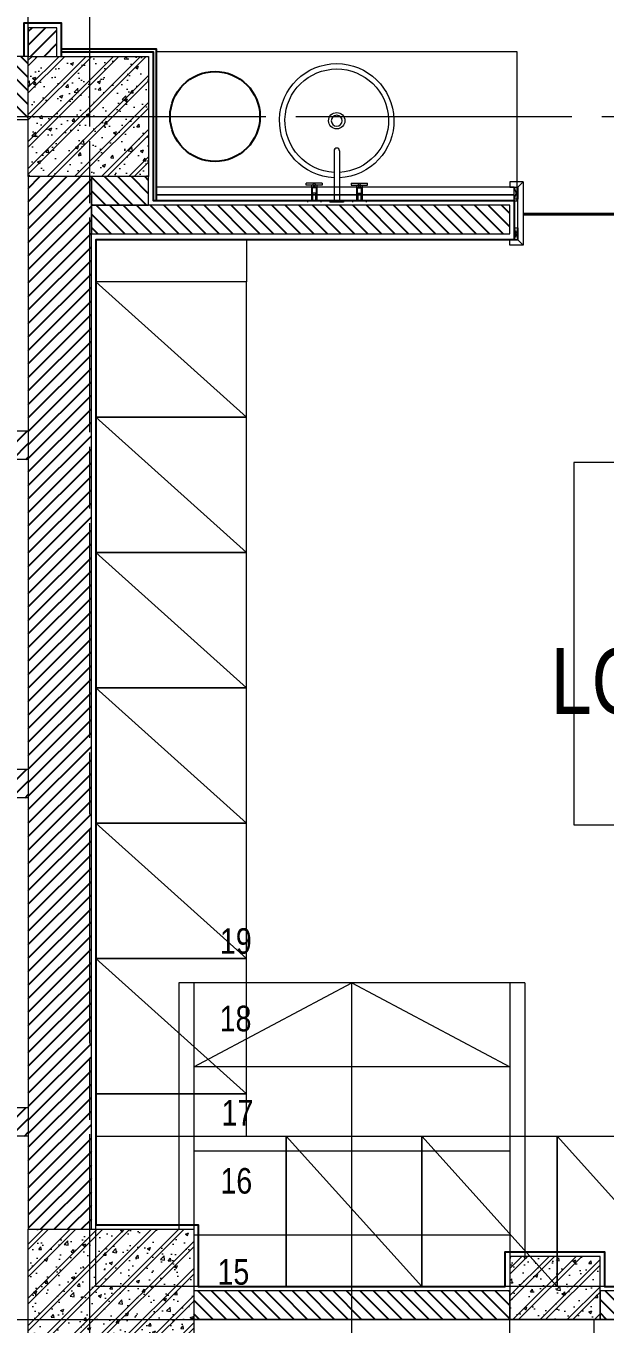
# Model space of a CAD drawing. Header units: millimetres. Extents: x -343543 to 400519, y -115663 to 104219.
# Drawn here: x -172946 to -171022, y 5985 to 10301 of the extents above; entities that cross this region are included whole.
import ezdxf
from ezdxf.xclip import XClip

# ---------------------------------------------------------------- set-up
doc = ezdxf.new("R2010")
doc.units = ezdxf.units.MM
doc.header["$XCLIPFRAME"] = 0
doc.linetypes.add('XREF MAT BANG TUONG XAY$0$CENTER', pattern=[50.800000000000004, 31.75, -6.35, 6.35, -6.35])
doc.linetypes.add('XREF MAT BANG TUONG XAY$0$HIDDEN', pattern=[0.375, 0.25, -0.125])
doc.layers.get('0').update_dxf_attribs({"color": 231, "lineweight": 0})
for name, color, linetype, lineweight in [('A-PATT', 252, 'Continuous', 9), ('A-SYMBOLS', 10, 'Continuous', 13), ('XREF MAT BANG TUONG XAY$0$$0$A-WALL-INT', 8, 'Continuous', 9), ('XREF MAT BANG TUONG XAY$0$$1$A-TEXT', 8, 'Continuous', 25), ('XREF MAT BANG TUONG XAY$0$01.Xref _MB T1$0$A-FURN', 8, 'Continuous', 5), ('XREF MAT BANG TUONG XAY$0$01.Xref _MB T1$0$A-LITE', 8, 'Continuous', 9), ('XREF MAT BANG TUONG XAY$0$01.Xref _MB T1$0$A-TEXT', 8, 'Continuous', 25), ('XREF MAT BANG TUONG XAY$0$A-GRID', 8, 'XREF MAT BANG TUONG XAY$0$CENTER', 15), ('XREF MAT BANG TUONG XAY$0$A-WALL-INT', 8, 'Continuous', 9), ('XREF MAT BANG TUONG XAY$0$xref_IKIGAI_Cot$0$A-FNSH', 8, 'Continuous', 9), ('XREF MAT BANG TUONG XAY$0$xref_IKIGAI_Cot$0$A-PATT', 8, 'Continuous', 5)]:
    doc.layers.add(name, color=color, linetype=linetype, lineweight=lineweight)
for name, color, linetype in [('XREF MAT BANG NOI THAT$0$A-FURN', 8, 'Continuous'), ('XREF MAT BANG TUONG XAY$0$A-FNSH', 8, 'Continuous'), ('XREF MAT BANG TUONG XAY$0$A-FURN', 8, 'Continuous'), ('XREF MAT BANG TUONG XAY$0$A-HIDD', 8, 'XREF MAT BANG TUONG XAY$0$HIDDEN'), ('XREF MAT BANG TUONG XAY$0$A-PATT', 8, 'Continuous')]:
    doc.layers.add(name, color=color, linetype=linetype)
doc.styles.add('XREF MAT BANG TUONG XAY$0$Arial', font='arial.ttf', dxfattribs={"width": 0.8})

# ---------------------------------------------------------------- blocks, each defined once
blk = doc.blocks.new('XREF MAT BANG TUONG XAY$0$00.xref_IKIGAI_Truc')
at = {"layer": 'XREF MAT BANG TUONG XAY$0$A-GRID', "color": 8, "ltscale": 20}
for points in [[(8600.000000000018, -4179.127106253174), (8600.000000000018, 22924.4354841252)], [(-2907.525181142613, 10000), (42750.0013740146, 10000)], [(-2907.525181142613, 6000), (42750.0013740146, 6000)]]:
    blk.add_lwpolyline(points, dxfattribs=at)
blk = doc.blocks.new('XREF MAT BANG TUONG XAY$0$01.Xref _MB T1$0$TB T1')
at = {"color": 8}
blk.add_line((-4215.000109585046, -0.000502444218909659), (-5265.000109585046, -0.000502444218909659), dxfattribs=at)
at = {"layer": 'XREF MAT BANG TUONG XAY$0$01.Xref _MB T1$0$A-FURN', "color": 8}
blk.add_line((-4214.990338640175, -0.001045847622663132), (-5264.990338640175, -0.001045847622663132), dxfattribs=at)
blk.add_lwpolyline([(-14.9903386402475, -1000.001097557795), (-14.9903386402475, -0.001097557795219473), (-4214.990338640248, -0.001097557795219473)], dxfattribs=at)
at = {"layer": 'XREF MAT BANG TUONG XAY$0$01.Xref _MB T1$0$A-LITE', "color": 8, "ltscale": 10}
for p, q in [((-4164.990333315891, 1119.999380477575), (-5314.990343964488, 1119.999380477575)), ((-5314.990343964488, 1119.999380477575), (-5314.990341905115, 299.9994544564997)), ((-5264.990343964488, 1119.998913193196), (-5264.990338514679, -1050.001110044983)), ((-4214.990338640175, 1119.998954152377), (-4214.990338640175, -0.001045847622663132)), ((-4164.990333315891, 1119.999380477575), (-4164.990335601291, 209.9993450806942)), ((-4214.990338640175, 839.9989541523773), (-5264.990343261208, 839.9989541523773)), ((-4214.990338640175, 559.9989541523773), (-5264.990338640175, 559.9989541523773)), ((-4214.990338640175, 279.9989541523773), (-5264.990338640175, 279.9989541523773))]:
    blk.add_line(p, q, dxfattribs=at)
at = {"layer": 'XREF MAT BANG TUONG XAY$0$01.Xref _MB T1$0$A-LITE', "color": 8, "ltscale": 10, "elevation": 1.738794449090321e-10}
blk.add_lwpolyline([(-5264.990343261208, 839.9989541523773), (-4739.990338640189, 1119.999380477575), (-4214.990338640175, 839.9989541523773)], dxfattribs=at)
at = {"layer": 'XREF MAT BANG TUONG XAY$0$01.Xref _MB T1$0$A-LITE', "color": 8, "ltscale": 10}
for points in [[(-2024.990338640248, -500.0010975577952), (-4739.990338640189, -500.0010975577952), (-4739.990338640189, 1119.999380477575)], [(-4214.990338640248, -1000.001097557795), (-4214.990338640248, -0.001097557795219473)], [(-3934.990338640248, -1000.001097557795), (-3934.990338640248, -0.001097557795219473)]]:
    blk.add_lwpolyline(points, dxfattribs=at)
blk = doc.blocks.new('*U220')
at = {"layer": 'XREF MAT BANG TUONG XAY$0$A-PATT'}
h = blk.add_hatch(dxfattribs=at)
h.set_pattern_fill('ANSI31', color=8, scale=10)
h.set_pattern_definition([(45, (38946.78964026456, -11293.56439682681), (-22.45064030267288, 22.45064030267288), [])])
h.paths.add_polyline_path([(-38.69831128977239, 47.5), (3461.301691022507, 47.5), (3461.301691022507, -162.5), (-38.69831128977239, -162.5)])
at = {"layer": 'XREF MAT BANG TUONG XAY$0$A-WALL-INT', "color": 8}
blk.add_lwpolyline([(-38.69831128977239, 47.5), (3461.301691022507, 47.5), (3461.301691022507, -162.5), (-38.69831128977239, -162.5)], close=True, dxfattribs=at)
blk = doc.blocks.new('*U225')
at = {"layer": 'XREF MAT BANG TUONG XAY$0$A-PATT'}
h = blk.add_hatch(dxfattribs=at)
h.set_pattern_fill('ANSI31', color=8, scale=10)
h.set_pattern_definition([(45, (36641.78909710246, -11178.56439682681), (-22.45064030267288, 22.45064030267288), [])])
h.paths.add_polyline_path([(-38.69831128977239, 47.5), (1156.301147860404, 47.5), (1156.301147860404, -47.5), (-38.69831128977239, -47.5)])
at = {"layer": 'XREF MAT BANG TUONG XAY$0$A-WALL-INT', "color": 8}
blk.add_lwpolyline([(-38.69831128977239, 47.5), (1156.301147860404, 47.5), (1156.301147860404, -47.5), (-38.69831128977239, -47.5)], close=True, dxfattribs=at)
blk = doc.blocks.new('*U226')
at = {"layer": 'XREF MAT BANG TUONG XAY$0$A-PATT'}
h = blk.add_hatch(dxfattribs=at)
h.set_pattern_fill('ANSI31', color=8, scale=10)
h.set_pattern_definition([(45, (36791.7896341414, -11293.56439682681), (-22.45064030267288, 22.45064030267288), [])])
h.paths.add_polyline_path([(-38.69831128977239, 47.5), (1306.301684899348, 47.5), (1306.301684899348, -162.5), (-38.69831128977239, -162.5)])
at = {"layer": 'XREF MAT BANG TUONG XAY$0$A-WALL-INT', "color": 8}
blk.add_lwpolyline([(-38.69831128977239, 47.5), (1306.301684899348, 47.5), (1306.301684899348, -162.5), (-38.69831128977239, -162.5)], close=True, dxfattribs=at)
blk = doc.blocks.new('XREF MAT BANG TUONG XAY$0$01.Xref _MB T1$0$Phong tam')
at = {"layer": 'XREF MAT BANG TUONG XAY$0$A-FURN', "color": 8, "xscale": -1}
blk.add_blockref('*U226', (-248.6983162059551, 7152.500000246217), dxfattribs=at)
at = {"layer": 'XREF MAT BANG TUONG XAY$0$A-FURN', "color": 8, "xscale": -1, "rotation": 270}
blk.add_blockref('*U220', (-47.5000026663547, 3338.698309209424), dxfattribs=at)
at = {"layer": 'XREF MAT BANG TUONG XAY$0$A-FURN', "color": 8, "rotation": 180}
for p in [(-248.6983156611459, 5907.500002342216), (-248.6983148936706, 4782.50000254318), (-248.6983147236097, 3657.500002569624)]:
    blk.add_blockref('*U225', p, dxfattribs=at)
blk = doc.blocks.new('XREF MAT BANG TUONG XAY$0$xref_IKIGAI_Cot')
at = {"layer": 'XREF MAT BANG TUONG XAY$0$xref_IKIGAI_Cot$0$A-PATT'}
h = blk.add_hatch(dxfattribs=at)
h.set_pattern_fill('BT-01', color=8, scale=15, pattern_type=2)
h.set_pattern_definition([(49.99999999999999, (180, 180.0000000000009), (107.589027390113, -9.412820247389266), [11.25, -123.75]), (355, (180, 180.0000000000009), (-20.81270004195, 112.8288200550018), [9, -99]), (100.4514, (188.9657520000001, 179.2155990000009), (86.77640725710323, 103.415931309143), [9.5610285, -105.1713168]), (46.18420000000001, (180, 210.0000000000009), (160.0861572938467, -24.82785214935271), [16.875, -185.625]), (96.6356, (193.3405117500001, 207.9310039500009), (140.1994058323055, 146.1176806350663), [14.3415432, -157.75695]), (351.1842, (180, 210.0000000000009), (140.1992917700441, 146.1177901387987), [13.5, -148.5]), (21, (195, 202.5000000000009), (89.53605781776925, -60.39283359980082), [11.25, -123.75]), (326.0000000000001, (195, 202.5000000000009), (36.49729978823726, 108.772506757028), [9, -99]), (71.4514, (202.46133495, 197.4672591000009), (126.0333942872235, 48.37957450649286), [9.5610285, -105.1713168]), (37.50000000000001, (180, 180.0000000000009), (1.8239782975936, 49.93407807469672), [0, -97.8, 0, -100.5, 0, -99.375]), (7.499999999999999, (180, 180.0000000000009), (39.46043061632229, 59.16175678235403), [0, -57.3, 0, -95.55, 0, -37.875]), (327.5, (146.5500000000002, 180.0000000000009), (80.07336542586135, -3.383230760156963), [0, -37.5, 0, -117, 0, -155.25]), (317.5, (131.5500000000002, 180.0000000000009), (87.47792540135794, 15.01574734984766), [0, -48.75, 0, -77.69999999999999, 0, -110.25]), (45, (180, 180.0000000000009), (-45.07805730064241, 45.07805730064241), []), (45, (180, 198.3750000000009), (-45.07805730064241, 45.07805730064241), [])])
h.paths.add_polyline_path([(8395.000009742682, 10200.00000017218), (8795.000009742682, 10200.00000017218), (8795.000009742682, 9800.000000172176), (8395.000009742682, 9800.000000172178)])
h = blk.add_hatch(dxfattribs=at)
h.set_pattern_fill('BT-01', color=8, scale=15, pattern_type=2)
h.set_pattern_definition([(49.99999999999999, (330, 180.0000000000013), (107.589027390113, -9.412820247389266), [11.25, -123.75]), (355, (330, 180.0000000000013), (-20.81270004195, 112.8288200550018), [9, -99]), (100.4514, (338.9657520000001, 179.2155990000012), (86.77640725710323, 103.415931309143), [9.5610285, -105.1713168]), (46.18420000000001, (330, 210.0000000000013), (160.0861572938467, -24.82785214935271), [16.875, -185.625]), (96.6356, (343.3405117500001, 207.9310039500012), (140.1994058323055, 146.1176806350663), [14.3415432, -157.75695]), (351.1842, (330, 210.0000000000013), (140.1992917700441, 146.1177901387987), [13.5, -148.5]), (21, (345, 202.5000000000013), (89.53605781776925, -60.39283359980082), [11.25, -123.75]), (326.0000000000001, (345, 202.5000000000013), (36.49729978823726, 108.772506757028), [9, -99]), (71.4514, (352.46133495, 197.4672591000013), (126.0333942872235, 48.37957450649286), [9.5610285, -105.1713168]), (37.50000000000001, (330, 180.0000000000013), (1.8239782975936, 49.93407807469672), [0, -97.8, 0, -100.5, 0, -99.375]), (7.499999999999999, (330, 180.0000000000013), (39.46043061632229, 59.16175678235403), [0, -57.3, 0, -95.55, 0, -37.875]), (327.5, (296.5500000000002, 180.0000000000013), (80.07336542586135, -3.383230760156963), [0, -37.5, 0, -117, 0, -155.25]), (317.5, (281.5500000000002, 180.0000000000013), (87.47792540135794, 15.01574734984766), [0, -48.75, 0, -77.69999999999999, 0, -110.25]), (45, (330, 180.0000000000013), (-45.07805730064241, 45.07805730064241), []), (45, (330, 198.3750000000013), (-45.07805730064241, 45.07805730064241), [])])
h.paths.add_polyline_path([(8394.99999848369, 6299.999997859901), (8944.99999848369, 6299.9999978599), (8944.99999848369, 5899.9999978599), (8394.99999848369, 5899.999997859901)])
h = blk.add_hatch(dxfattribs=at)
h.set_pattern_fill('BT-01', color=8, scale=15, pattern_type=2)
h.set_pattern_definition([(49.99999999999999, (10074.99999848369, 5989.999899235089), (107.589027390113, -9.412820247389266), [11.25, -123.75]), (355, (10074.99999848369, 5989.999899235089), (-20.81270004195, 112.8288200550018), [9, -99]), (100.4514, (10083.96575048369, 5989.215498235089), (86.77640725710323, 103.415931309143), [9.5610285, -105.1713168]), (46.18420000000001, (10074.99999848369, 6019.999899235089), (160.0861572938467, -24.82785214935271), [16.875, -185.625]), (96.6356, (10088.34051023369, 6017.930903185089), (140.1994058323055, 146.1176806350663), [14.3415432, -157.75695]), (351.1842, (10074.99999848369, 6019.999899235089), (140.1992917700441, 146.1177901387987), [13.5, -148.5]), (21, (10089.99999848369, 6012.499899235089), (89.53605781776925, -60.39283359980082), [11.25, -123.75]), (326.0000000000001, (10089.99999848369, 6012.499899235089), (36.49729978823726, 108.772506757028), [9, -99]), (71.4514, (10097.46133343369, 6007.467158335089), (126.0333942872235, 48.37957450649286), [9.5610285, -105.1713168]), (37.50000000000001, (10074.99999848369, 5989.999899235089), (1.8239782975936, 49.93407807469672), [0, -97.8, 0, -100.5, 0, -99.375]), (7.499999999999999, (10074.99999848369, 5989.999899235089), (39.46043061632229, 59.16175678235403), [0, -57.3, 0, -95.55, 0, -37.875]), (327.5, (10041.54999848369, 5989.999899235089), (80.07336542586135, -3.383230760156963), [0, -37.5, 0, -117, 0, -155.25]), (317.5, (10026.54999848369, 5989.999899235089), (87.47792540135794, 15.01574734984766), [0, -48.75, 0, -77.69999999999999, 0, -110.25]), (45, (10074.99999848369, 5989.999899235089), (-45.07805730064241, 45.07805730064241), []), (45, (10074.99999848369, 6008.374899235089), (-45.07805730064241, 45.07805730064241), [])])
h.paths.add_polyline_path([(9994.99999848369, 5999.999899235088), (10294.99999848369, 5999.999899235089), (10294.99999848369, 6209.999899235089), (9994.99999848369, 6209.999899235088)])
at = {"layer": 'XREF MAT BANG TUONG XAY$0$A-GRID', "color": 8, "ltscale": 20}
for points in [[(8600.000000000018, -4179.127106253174), (8600.000000000018, 22924.4354841252)], [(-2907.525181142613, 10000), (42750.0013740146, 10000)], [(-2907.525181142613, 6000), (42750.0013740146, 6000)]]:
    blk.add_lwpolyline(points, dxfattribs=at)
at = {"layer": 'XREF MAT BANG TUONG XAY$0$xref_IKIGAI_Cot$0$A-FNSH', "color": 8}
for points in [[(8395.000009742682, 10200.00000017218), (8795.000009742682, 10200.00000017218), (8795.000009742682, 9800.000000172176), (8395.000009742682, 9800.000000172178)], [(9994.99999848369, 5999.999899235088), (10294.99999848369, 5999.999899235089), (10294.99999848369, 6209.999899235089), (9994.99999848369, 6209.999899235088)]]:
    blk.add_lwpolyline(points, close=True, dxfattribs=at)
at = {"layer": 'XREF MAT BANG TUONG XAY$0$xref_IKIGAI_Cot$0$A-FNSH', "color": 8, "elevation": 2.819613635020082e-10}
blk.add_lwpolyline([(8394.99999848369, 6299.999997859901), (8944.99999848369, 6299.9999978599), (8944.99999848369, 5899.9999978599), (8394.99999848369, 5899.999997859901)], close=True, dxfattribs=at)
blk = doc.blocks.new('*U212')
at = {"layer": 'XREF MAT BANG TUONG XAY$0$A-PATT'}
h = blk.add_hatch(dxfattribs=at)
h.set_pattern_fill('ANSI31', color=8, scale=10)
h.set_pattern_definition([(45, (36496.78963795229, -11178.56439682681), (-22.45064030267288, 22.45064030267288), [])])
h.paths.add_polyline_path([(-38.69831128977239, 47.5), (1011.301688710228, 47.5), (1011.301688710228, -47.5), (-38.69831128977239, -47.5)])
at = {"layer": 'XREF MAT BANG TUONG XAY$0$A-WALL-INT', "color": 8}
blk.add_lwpolyline([(-38.69831128977239, 47.5), (1011.301688710228, 47.5), (1011.301688710228, -47.5), (-38.69831128977239, -47.5)], close=True, dxfattribs=at)
blk = doc.blocks.new('*U213')
at = {"layer": 'XREF MAT BANG TUONG XAY$0$A-PATT'}
h = blk.add_hatch(dxfattribs=at)
h.set_pattern_fill('ANSI31', color=8, scale=10)
h.set_pattern_definition([(45, (39151.79951596089, -11178.56439682681), (-22.45064030267288, 22.45064030267288), [])])
h.paths.add_polyline_path([(-38.69831128977239, 47.5), (3666.311566718832, 47.5), (3666.311566718832, -47.5), (-38.69831128977239, -47.5)])
at = {"layer": 'XREF MAT BANG TUONG XAY$0$A-WALL-INT', "color": 8}
blk.add_lwpolyline([(-38.69831128977239, 47.5), (3666.311566718832, 47.5), (3666.311566718832, -47.5), (-38.69831128977239, -47.5)], close=True, dxfattribs=at)
blk = doc.blocks.new('*U217')
at = {"layer": 'XREF MAT BANG TUONG XAY$0$A-PATT'}
h = blk.add_hatch(dxfattribs=at)
h.set_pattern_fill('ANSI31', color=8, scale=10)
h.set_pattern_definition([(45, (36836.78959657608, -11178.56439682681), (-22.45064030267288, 22.45064030267288), [])])
h.paths.add_polyline_path([(-38.69831128977239, 47.5), (1351.301647334029, 47.5), (1351.301647334029, -47.5), (-38.69831128977239, -47.5)])
at = {"layer": 'XREF MAT BANG TUONG XAY$0$A-WALL-INT', "color": 8}
blk.add_lwpolyline([(-38.69831128977239, 47.5), (1351.301647334029, 47.5), (1351.301647334029, -47.5), (-38.69831128977239, -47.5)], close=True, dxfattribs=at)
blk = doc.blocks.new('*U271')
at = {"layer": 'XREF MAT BANG TUONG XAY$0$A-PATT'}
h = blk.add_hatch(dxfattribs=at)
h.set_pattern_fill('ANSI31', color=8, scale=10)
h.set_pattern_definition([(45, (35636.7802623365, -11178.56439682681), (-22.45064030267288, 22.45064030267288), [])])
h.paths.add_polyline_path([(-38.69831128977239, 47.5), (151.2923130944419, 47.5), (151.2923130944419, -47.5), (-38.69831128977239, -47.5)])
at = {"layer": 'XREF MAT BANG TUONG XAY$0$A-WALL-INT', "color": 8}
blk.add_lwpolyline([(-38.69831128977239, 47.5), (151.2923130944419, 47.5), (151.2923130944419, -47.5), (-38.69831128977239, -47.5)], close=True, dxfattribs=at)
blk = doc.blocks.new('XREF MAT BANG TUONG XAY$0$01.Xref _MB T1$0$YLD.Studio-01-146')
at = {"color": 8}
for p, q in [((-56.70000002346205, 101.9999999552892), (-63.00000002606976, 101.9999999552892)), ((-63.00000002606976, 48.00000004469621), (-63.00000002606976, 101.9999999552892)), ((-56.70000002346205, 48.00000004469621), (-56.70000002346205, 101.9999999552892)), ((-5.400000002344314, 97.49999996273982), (-5.400000002286106, 52.50000003736204)), ((-5.400000002344314, 97.49999996273982), (7.275957614183426e-12, 97.49999996273982)), ((-63.00000002606976, 48.00000004469621), (-56.70000002346205, 48.00000004469621)), ((-56.70000002346205, 83.99999998520798), (-5.400000002344314, 83.99999998520798)), ((-56.70000002340385, 77.69999999552238), (-47.70000001973676, 77.69999999552238)), ((-56.70000002340385, 72.30000000446307), (-47.70000001973676, 72.30000000446307)), ((-56.70000002346205, 66.00000001489389), (-5.400000002286106, 66.0000000150103)), ((-47.70000001973676, 81.74999998881685), (-29.70000001228618, 81.74999998881685)), ((-47.70000001973676, 68.2500000111686), (-47.70000001973676, 81.74999998881685)), ((-47.70000001973676, 68.2500000111686), (-29.70000001228618, 68.2500000111686)), ((-29.70000001228618, 68.2500000111686), (-29.70000001228618, 81.74999998881685)), ((-29.70000001222797, 79.94999999179709), (-5.400000002344314, 79.94999999179709)), ((-29.70000001222797, 70.05000000818836), (-5.400000002344314, 70.05000000818836)), ((-5.400000002286106, 52.50000003736204), (-5.093170329928398e-11, 52.50000003736204)), ((-170.9999999963256, 8.86475136566878), (-5.400000002140587, 8.86475136566878)), ((-5.400000002227898, 22.36475134331704), (7.275957614183426e-12, 22.36475134331704)), ((-5.400000002227898, -22.36475134333159), (-5.400000002227898, 22.36475134331704)), ((7.275957614183426e-12, -22.36475134333159), (7.275957614183426e-12, 22.36475134331704)), ((-170.9999999963256, -9.135248604528897), (-5.400000002227898, -9.135248604528897)), ((-5.400000002227898, -22.36475134333159), (7.275957614183426e-12, -22.36475134333159)), ((-63.00000002606976, -48.00000004471076), (-56.70000002346205, -48.00000004471076)), ((-63.00000002606976, -48.00000004471076), (-63.00000002606976, -101.9999999553038)), ((-56.70000002346205, -48.00000004471076), (-56.70000002346205, -101.9999999553038)), ((-56.70000002346205, -66.00000001490844), (-5.400000002286106, -66.00000001490844)), ((-56.70000002340385, -72.30000000447762), (-47.70000001973676, -72.30000000447762)), ((-56.70000002340385, -77.69999999553693), (-47.70000001973676, -77.69999999553693)), ((-56.70000002346205, -83.99999998510611), (-5.400000002344314, -83.99999998510611)), ((-47.70000001973676, -68.25000001118315), (-47.70000001973676, -81.7499999888314)), ((-47.70000001973676, -68.25000001118315), (-29.70000001228618, -68.25000001118315)), ((-47.70000001973676, -81.7499999888314), (-29.70000001228618, -81.7499999888314)), ((-29.70000001228618, -68.25000001118315), (-29.70000001228618, -81.7499999888314)), ((-29.70000001222797, -70.05000000820291), (-5.400000002344314, -70.05000000820291)), ((-29.70000001222797, -79.94999999181164), (-5.400000002344314, -79.94999999181164)), ((-5.400000002286106, -52.50000003726018), (-5.093170329928398e-11, -52.50000003726018)), ((-5.400000002344314, -97.49999996275437), (-5.400000002286106, -52.50000003726018)), ((-56.70000002346205, -101.9999999553038), (-63.00000002606976, -101.9999999553038)), ((-5.400000002344314, -97.49999996275437), (7.275957614183426e-12, -97.49999996275437))]:
    blk.add_line(p, q, dxfattribs=at)
blk.add_circle((-271.0000032854041, -1.236912794411182e-10), 17.99999997522186, dxfattribs=at)
for radius, start, end in [(190, 2.674196286019254, 357.244141776467), (172, 2.954290522762595, 356.9554791726275)]:
    blk.add_arc((-271.0000032854041, -1.236912794411182e-10), radius, start, end, dxfattribs=at)
at = {"color": 8, "extrusion": (0, 0, -0.9999999999999998)}
for centre in [(-59.8500000247659, 74.99999999999272), (-59.8500000247659, -75.00000000000728)]:
    blk.add_ellipse(centre, major_axis=(-2.227386359396364, 2.227386359396364), ratio=0.9999999999995305, start_param=3.926990816987476, end_param=10.21017612416706, dxfattribs=at)
at = {"color": 8, "extrusion": (0, 0, -0.9999999999999999)}
blk.add_ellipse((-271.0000032854041, -1.236912794411182e-10), major_axis=(-26.99999405502349, 0.01793410702099663), ratio=0.9999999979303924, start_param=4.711724754151533, end_param=10.99491006133112, dxfattribs=at)
at = {"color": 8, "extrusion": (0, 0, -1)}
blk.add_ellipse((-170.9999999962674, -0.1352486194300582), major_axis=(-8.999989287765436, 0.01388838231808469), ratio=0.9999999979303846, start_param=4.710845826185166, end_param=7.852438479774959, dxfattribs=at)
blk = doc.blocks.new('*U285')
at = {"layer": 'XREF MAT BANG TUONG XAY$0$A-PATT'}
h = blk.add_hatch(dxfattribs=at)
h.set_pattern_fill('ANSI31', color=8, scale=10)
h.set_pattern_definition([(45, (35541.78963795229, -11178.56439682681), (-22.45064030267288, 22.45064030267288), [])])
h.paths.add_polyline_path([(-38.69831128977239, 47.5), (56.30168871022761, 47.5), (56.30168871022761, -47.5), (-38.69831128977239, -47.5)])
at = {"layer": 'XREF MAT BANG TUONG XAY$0$A-WALL-INT', "color": 8}
blk.add_lwpolyline([(-38.69831128977239, 47.5), (56.30168871022761, 47.5), (56.30168871022761, -47.5), (-38.69831128977239, -47.5)], close=True, dxfattribs=at)
blk = doc.blocks.new('XREF MAT BANG NOI THAT$0$01.Xref _MB T1$0$BLK')
at = {"color": 8}
blk.add_lwpolyline([(324597.2002474809, 139513.5956382755), (325047.2002474809, 139513.5956382755), (325047.2002474809, 139013.5956382755), (324597.2002474809, 139013.5956382755)], close=True, dxfattribs=at)
blk.add_lwpolyline([(324597.2002474809, 139513.5956382755), (325047.2002474809, 139013.5956382755)], dxfattribs=at)
blk = doc.blocks.new('XREF MAT BANG NOI THAT')
at = {"color": 8}
for points in [[(9119.981696497649, 9450.00027221578), (8619.981696497649, 9450.00027221578), (8619.981696551105, 9590.000000196218), (9119.981696551105, 9590.000000196218)], [(9119.981696497649, 6750.000816254906), (8619.981696497649, 6750.000816254906), (8619.981696551105, 6610.001088274468), (9119.981696551105, 6610.001088274468)], [(8620.000623434156, 6610.000544391243), (9252.491159429112, 6610.000544329305), (9252.491159429112, 6110.000544205468), (8620.000623434156, 6110.000544267406)]]:
    blk.add_lwpolyline(points, close=True, dxfattribs=at)
at = {"color": 8, "elevation": 1.409806817510041e-10}
blk.add_lwpolyline([(10207.4958129614, 7644.998213455516), (11007.4958129614, 7644.998213455516), (11007.4958129614, 8849.999082208204), (10207.4958129614, 8849.999082208204)], close=True, dxfattribs=at)
at = {"layer": 'XREF MAT BANG NOI THAT$0$A-FURN', "color": 8}
blk.add_circle((9015.618779864453, 9999.999989249009), 149.2697163067569, dxfattribs=at)
at = {"color": 8, "xscale": -1.000000000000001, "rotation": 90}
for p in [(148133.5773347197, 334047.2007917162), (148133.5773347197, 333597.2007917162), (148133.5773347197, 333147.2007917162), (148133.5773347197, 332697.2007917162), (148133.5773347197, 332247.2007917162), (148133.5773347197, 331797.2007917162)]:
    blk.add_blockref('XREF MAT BANG NOI THAT$0$01.Xref _MB T1$0$BLK', p, dxfattribs=at)
at = {"color": 8}
for p in [(-315344.7090880517, -132903.5950940081), (-314894.7090880517, -132903.5950940081), (-314444.7090880517, -132903.5950940081)]:
    blk.add_blockref('XREF MAT BANG NOI THAT$0$01.Xref _MB T1$0$BLK', p, dxfattribs=at)
blk = doc.blocks.new('01.Xref _MB T1')
at = {"layer": 'XREF MAT BANG TUONG XAY$0$$0$A-WALL-INT', "color": 8}
for points in [[(8819.990749138415, 9739.999917874386), (10010.00009062903, 9739.999917874386), (10010.00009062903, 9764.999917874386), (8819.990749138415, 9764.999917874386)], [(9995.000114338764, 9782.999917874386), (9995.000114338764, 9764.999917874386), (10022.00011433876, 9764.999917874386), (10040.00011433876, 9782.999917874386)], [(10010.00011433876, 9764.999917867528), (10022.00011433876, 9764.999917867528), (10022.00011433876, 9724.999917867528), (10010.00011433876, 9724.999917867528)], [(10022.00011433876, 9764.999917874387), (10040.00011433876, 9782.999917874386), (10040.00011433876, 9572.000001191698), (10022.00011433876, 9590.000001191698)], [(8819.990749138415, 9719.999849001877), (10010.00009062903, 9719.999849001877), (10010.00009062903, 9739.999849001877), (8819.990749138415, 9739.999849001877)], [(10010.00011433876, 9630.000001191698), (10022.00011433876, 9630.000001191698), (10022.00011433876, 9590.000001191698), (10010.00011433876, 9590.000001191698)], [(9995.000114338764, 9572.000001191698), (9995.000114338764, 9590.000001191698), (10022.00011433876, 9590.000001191698), (10040.00011433876, 9572.000001191698)]]:
    blk.add_lwpolyline(points, close=True, dxfattribs=at)
for points in [[(10010.00011433876, 9764.999917867528), (10022.00011433876, 9724.999917867528)], [(10022.0001143319, 9764.999917867528), (10010.00011434791, 9724.999917867528)], [(10010.00011433876, 9630.000001191698), (10022.00011433876, 9590.000001191698)], [(10022.0001143319, 9630.000001191698), (10010.00011434791, 9590.000001191698)]]:
    blk.add_lwpolyline(points, dxfattribs=at)
at = {"layer": 'XREF MAT BANG TUONG XAY$0$01.Xref _MB T1$0$A-FURN', "color": 8}
blk.add_lwpolyline([(8819.990749138415, 9719.999849001946), (10020.00014128576, 9719.999849001808), (10020.00019771517, 10214.99984837467), (8819.990805567832, 10214.99984837481)], close=True, dxfattribs=at)
at = {"layer": 'XREF MAT BANG TUONG XAY$0$A-HIDD', "color": 8, "ltscale": 200, "const_width": 10}
blk.add_lwpolyline([(10040.00011433876, 9674.999959533041), (11355.00008479025, 9674.999959533041)], dxfattribs=at)
at = {"color": 8}
for name, p in [('XREF MAT BANG TUONG XAY$0$00.xref_IKIGAI_Truc', (0.000109863918623887, 0)), ('XREF MAT BANG TUONG XAY$0$01.Xref _MB T1$0$TB T1', (14209.99083489593, 6000.000543403401))]:
    blk.add_blockref(name, p, dxfattribs=at)
at = {"layer": 'XREF MAT BANG TUONG XAY$0$01.Xref _MB T1$0$A-FURN', "color": 8, "xscale": -1, "rotation": 90}
blk.add_blockref('XREF MAT BANG TUONG XAY$0$01.Xref _MB T1$0$YLD.Studio-01-146', (9419.99038904233, 9714.999849001737), dxfattribs=at)
at = {"layer": 'XREF MAT BANG TUONG XAY$0$A-FURN', "color": 8, "xscale": -1, "rotation": 180}
for name, p in [('*U212', (8983.689036610533, 6047.500544123041)), ('*U213', (10333.6792681771, 6047.500544123041))]:
    blk.add_blockref(name, p, dxfattribs=at)
at = {"layer": 'XREF MAT BANG TUONG XAY$0$$1$A-TEXT', "color": 8, "style": 'XREF MAT BANG TUONG XAY$0$Arial', "width": 0.8}
for s, height, p in [('LOCKER', 220, (10130.78949204009, 8012.902148456618)), ('19', 85, (9031.885263546057, 7216.109098477842)), ('18', 85, (9031.042797848164, 6958.31888471319)), ('17', 85, (9037.49729056445, 6644.894076496847)), ('16', 85, (9033.567118217008, 6418.733943846266)), ('15', 85, (9023.771543640527, 6115.806578846037))]:
    blk.add_text(s, height=height, dxfattribs=at).set_placement(p)
at = {"layer": 'XREF MAT BANG TUONG XAY$0$01.Xref _MB T1$0$A-TEXT', "color": 8}
blk.add_blockref('XREF MAT BANG TUONG XAY$0$01.Xref _MB T1$0$Phong tam', (8605.000114851944, 2999.999989189255), dxfattribs=at)
at = {"color": 8}
blk.add_line((8394.9824448756, 10199.99998962333), (8394.9824448756, 11399.99994924947), dxfattribs=at)
at = {"layer": 'XREF MAT BANG TUONG XAY$0$A-FNSH', "color": 8}
for points in [[(8504.999998764699, 10199.99998942119), (8504.999998764699, 10309.99998942119), (8380.002770175328, 10309.99998942119), (8379.98244513167, 10200.00276110213)], [(8504.999998764702, 10224.99998935553), (8819.990745831783, 10224.9999894245), (8819.990749747863, 9720.39991207875)], [(8504.999998764702, 10214.99998935553), (8809.990745896619, 10214.99998942231), (8809.990749138415, 9720.399913147807), (10010.00007717989, 9720.399784860123), (10010.00011433876, 9590.000001161212), (8620.00011375943, 9590.000000425724), (8620.000113764712, 6314.999987108906), (8959.990010579939, 6314.999987108906), (8959.999778774785, 6110.0005442691), (9979.991999735015, 6110.000544093902), (9980.001770679963, 6224.999888484095), (10309.99072531082, 6224.999888484097), (10309.99072531082, 6110.000540487614), (12585.00011030825, 6110.000001737028), (12585.00011268231, 9590.000000196218), (11385.00008479025, 9590.000000196216), (11385.00008122533, 9720.000017490933), (12585.00010989808, 9719.99859190724), (12585.00010984464, 10215.00000002682), (12710.00010849513, 10214.99999999657), (12710.00011029145, 6110.000561447381), (13999.99083489593, 6110.002064240743)]]:
    blk.add_lwpolyline(points, dxfattribs=at)
at = {"color": 8}
ref = blk.add_blockref('XREF MAT BANG TUONG XAY$0$xref_IKIGAI_Cot', (-0.009273172880057245, -1.075099498848431e-05), dxfattribs=at)
XClip(ref).set_block_clipping_path([(-1610.3425959282936, -2225.6693134198044), (41829.12952086335, 21555.881957526355)])
at = {"layer": 'XREF MAT BANG TUONG XAY$0$A-FURN', "color": 8, "xscale": -1, "rotation": 270}
blk.add_blockref('*U285', (8442.499998764699, 10238.69830071096), dxfattribs=at)
at = {"layer": 'XREF MAT BANG TUONG XAY$0$A-FURN', "color": 8, "xscale": -1}
for name, p in [('*U271', (8756.292425280033, 9752.499989421183)), ('*U217', (9956.301798590142, 9657.499989421187))]:
    blk.add_blockref(name, p, dxfattribs=at)
at = {"layer": 'A-PATT', "color": 8}
blk.add_blockref('XREF MAT BANG NOI THAT', (0, 0), dxfattribs=at)

msp = doc.modelspace()

# ---------------------------------------------------------------- block references
at = {"layer": 'A-SYMBOLS'}
msp.add_blockref('01.Xref _MB T1', (-181333.0754867629, 2.91038304567337e-11), dxfattribs=at)

doc.saveas('drawing.dxf')
